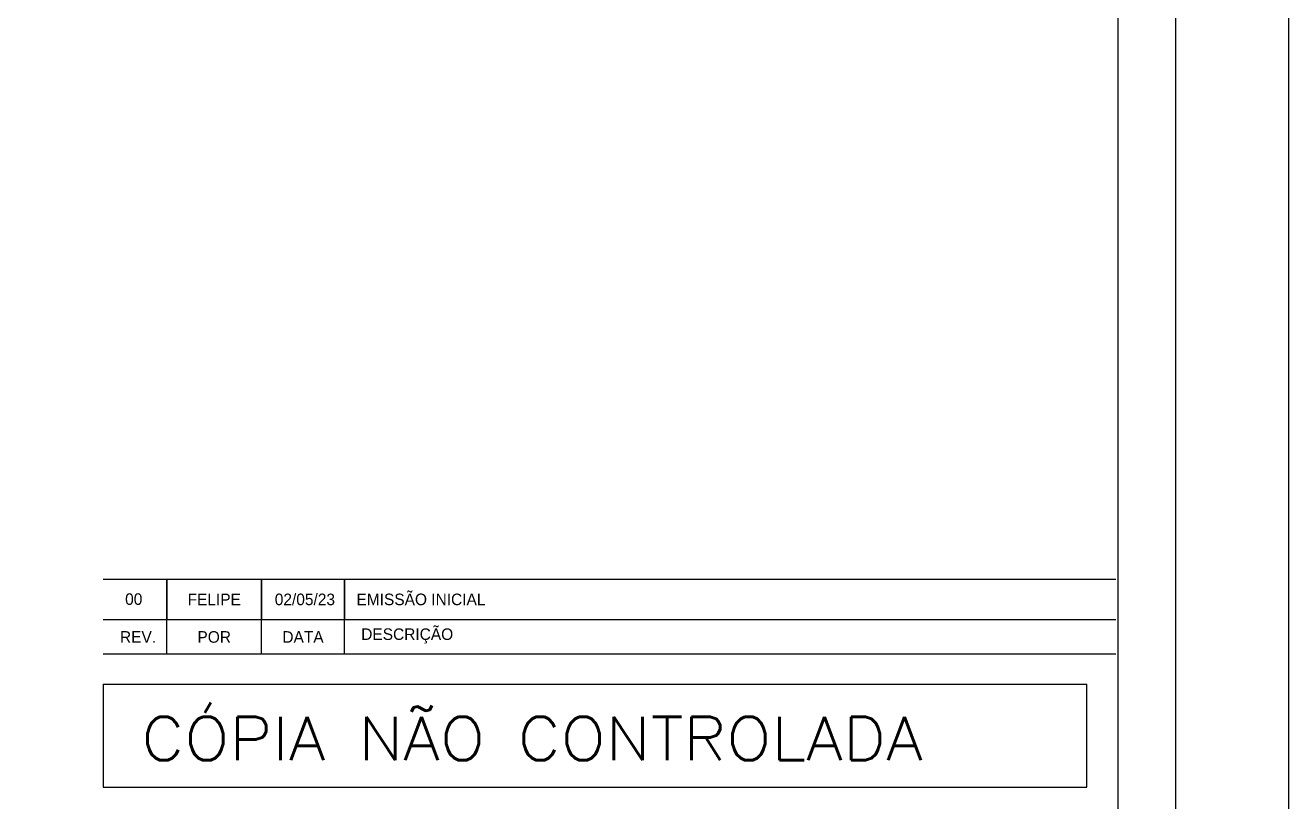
# Model space of a CAD drawing. Extents: x -1.9 to 86.1, y -1.6 to 61.
# Drawn here: x 64.21 to 86.05, y 13.29 to 26.71 of the extents above; entities that cross this region are included whole.
import ezdxf
from ezdxf.enums import TextEntityAlignment as Align

# ---------------------------------------------------------------- set-up
doc = ezdxf.new("R2010")
doc.units = 0
doc.header["$MEASUREMENT"] = 0
doc.linetypes.add('HIDDEN', pattern=[9.525, 6.35, -3.175])
doc.layers.get('0').update_dxf_attribs({"linetype": 'CONTINUOUS'})
doc.layers.get('Defpoints').update_dxf_attribs({"linetype": 'CONTINUOUS'})
for name, color, linetype in [('ARQ_FOLHA', 7, 'CONTINUOUS'), ('ARQ_TXT-2', 2, 'CONTINUOUS'), ('PSG-NV2-FLH-SELO', 1, 'CONTINUOUS')]:
    doc.layers.add(name, color=color, linetype=linetype)
doc.styles.add('01-MILLEU', font='GOTHIC.TTF')
doc.styles.add('R300', font='SIMPLEX.SHX', dxfattribs={"width": 1.1, "height": 5.5})

msp = doc.modelspace()

# ---------------------------------------------------------------- linework, layer by layer
at = {"color": 5, "linetype": 'Continuous'}
for p, q in [((65.56, 15.324), (65.56, 13.545)), ((65.56, 15.324), (82.56, 15.324)), ((82.56, 13.545), (82.56, 15.324)), ((65.56, 13.545), (82.56, 13.545))]:
    msp.add_line(p, q, dxfattribs=at)
at = {"layer": 'ARQ_FOLHA', "color": 1}
for points in [[(0, 0), (84.1, 0), (84.1, 59.4), (0, 59.4)], [(2.5, 1), (83.1, 1), (83.1, 58.4), (2.5, 58.4)]]:
    msp.add_lwpolyline(points, close=True, dxfattribs=at)
at = {"layer": 'Defpoints', "color": 8, "linetype": 'HIDDEN', "ltscale": 100}
msp.add_lwpolyline([(-1.95, 60.95), (-1.95, -1.55), (86.05, -1.55), (86.05, 60.95)], close=True, dxfattribs=at)
at = {"layer": 'PSG-NV2-FLH-SELO'}
for p, q in [((66.659, 15.84), (66.659, 16.44)), ((68.294, 15.84), (68.294, 16.44)), ((69.728, 15.84), (69.728, 16.44)), ((83.06, 15.84), (65.56, 15.84))]:
    msp.add_line(p, q, dxfattribs=at)
at = {"layer": 'PSG-NV2-FLH-SELO', "color": 251}
msp.add_lwpolyline([(65.56, 17.139), (66.659, 17.139), (66.659, 16.44), (66.659, 17.139), (68.294, 17.139), (68.294, 16.44), (68.294, 17.139), (69.728, 17.139), (69.728, 16.44), (69.728, 17.139), (81.76, 17.139), (81.76, 17.139), (83.06, 17.139)], dxfattribs=at)
at = {"layer": 'PSG-NV2-FLH-SELO'}
msp.add_lwpolyline([(65.56, 16.44), (83.06, 16.44)], dxfattribs=at)

# ---------------------------------------------------------------- texts
at = {"color": 5, "linetype": 'Continuous', "style": 'R300', "width": 1.1}
msp.add_text('CÓPIA NÃO CONTROLADA', height=0.75, dxfattribs=at).set_placement((66.218, 14.008))
at = {"layer": 'ARQ_TXT-2', "style": '01-MILLEU'}
msp.add_text('EMISSÃO INICIAL', height=0.2, dxfattribs=at).set_placement((69.936, 16.689))
at = {"layer": 'ARQ_TXT-2', "char_height": 0.2, "style": '01-MILLEU'}
for s, insert, width, attachment_point in [('REV.', (66.16, 16.24), 0.99956, 2), ('POR', (67.477, 16.24), 1.63449, 2), ('DATA', (68.655, 16.24), 3.93571, 1), ('DESCRIÇÃO', (70.018, 16.288), 3.93571, 1)]:
    msp.add_mtext(s, dxfattribs=dict(at, insert=insert, width=width, attachment_point=attachment_point))
at = {"layer": 'ARQ_TXT-2', "style": '01-MILLEU'}
for tag, text, p in [('00', '000', (66.086, 16.794)), ('FELIPE', 'RESP.DESEN', (67.477, 16.789)), ('02/05/23', '01/01/17', (69.044, 16.789))]:
    msp.add_attdef(tag, text=text, height=0.2, dxfattribs=at).set_placement(p, align=Align.MIDDLE_CENTER)

doc.saveas('drawing.dxf')
